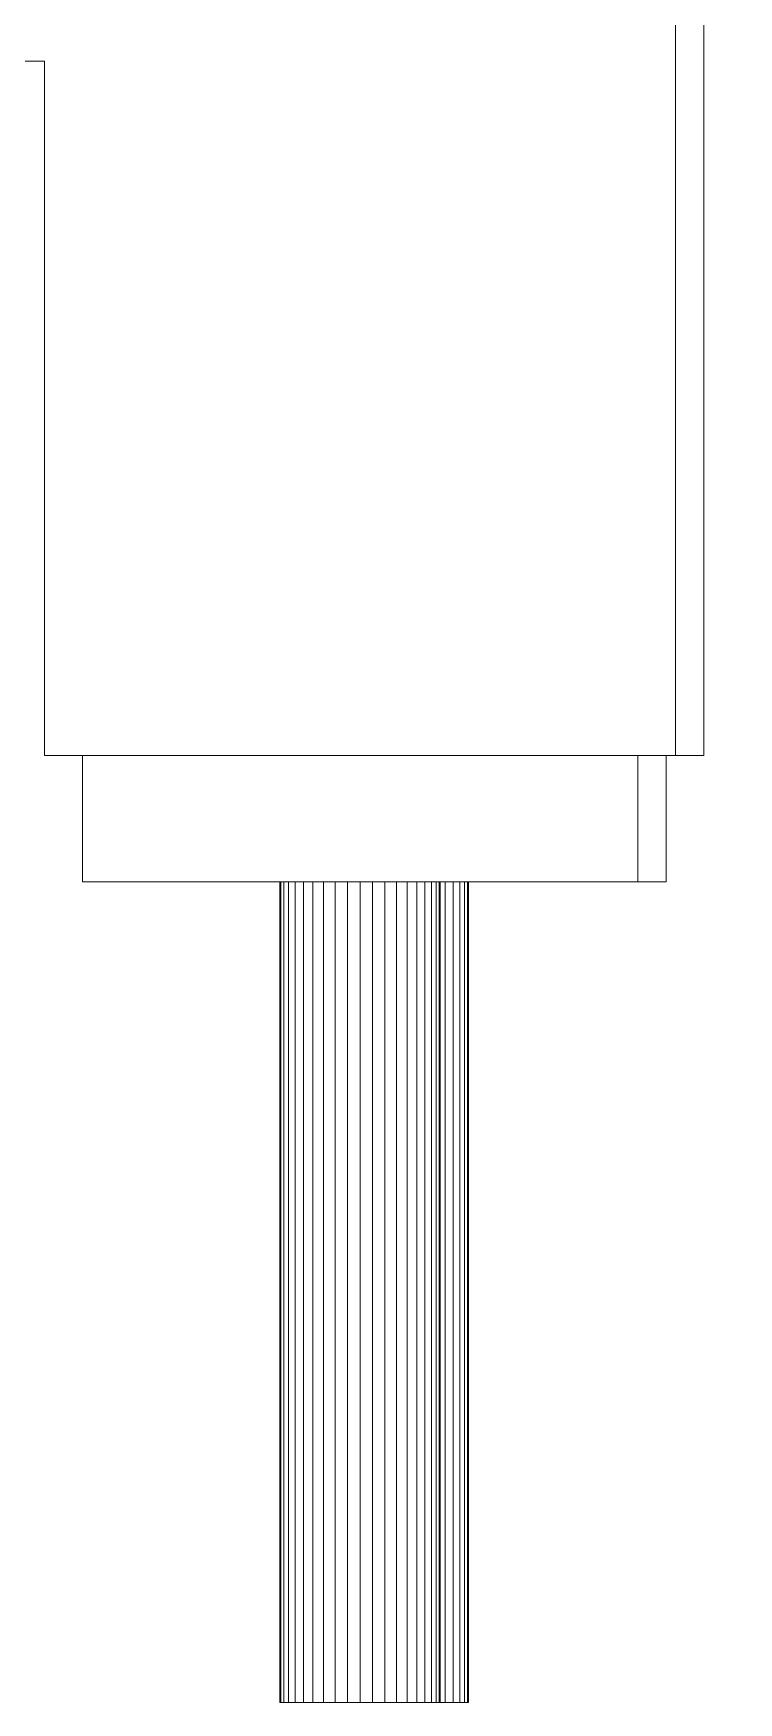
# Model space of a CAD drawing. Header units: centimetres. Extents: x -13467 to 3766, y -437 to 1921.
# Drawn here: x -7432.21 to -7426.62, y 95.13 to 108.35 of the extents above; entities that cross this region are included whole.
import ezdxf

# ---------------------------------------------------------------- set-up
doc = ezdxf.new("R2010")
doc.units = ezdxf.units.CM
doc.layers.add('G-IMPT', color=7, linetype='Continuous', lineweight=9)
doc.layers.add('M-EQPM', color=7, linetype='Continuous', lineweight=9)

# ---------------------------------------------------------------- blocks, each defined once
blk = doc.blocks.new('EQ-02-004 - EQ-02-004_dwg_Agrupar_435-1526215-Sección 1-1')
at = {"layer": 'G-IMPT'}
for p, q in [((-7426.894, 171.629), (-7426.894, 102.629)), ((-7426.894, 102.629), (-7426.894, 171.629)), ((-7427.194, 102.629), (-7427.194, 101.629)), ((-7427.194, 101.629), (-7427.194, 102.629)), ((-7427.119, 102.629), (-7426.894, 102.629)), ((-7426.894, 102.629), (-7427.119, 102.629)), ((-7428.945, 95.129), (-7428.945, 101.629)), ((-7428.881, 95.129), (-7428.881, 101.629)), ((-7428.829, 95.129), (-7428.829, 101.629)), ((-7428.79, 95.129), (-7428.79, 101.629)), ((-7428.767, 95.129), (-7428.767, 101.629)), ((-7428.759, 95.129), (-7428.759, 101.629)), ((-7428.759, 95.129), (-7428.759, 101.629)), ((-7427.419, 101.629), (-7427.194, 101.629)), ((-7427.194, 101.629), (-7427.419, 101.629)), ((-7429.021, 95.129), (-7428.945, 95.129)), ((-7428.945, 95.129), (-7428.881, 95.129)), ((-7428.881, 95.129), (-7428.829, 95.129)), ((-7428.829, 95.129), (-7428.79, 95.129)), ((-7428.79, 95.129), (-7428.767, 95.129)), ((-7428.767, 95.129), (-7428.79, 95.129)), ((-7428.767, 95.129), (-7428.759, 95.129)), ((-7428.759, 95.129), (-7428.767, 95.129)), ((-7428.767, 95.129), (-7428.759, 95.129)), ((-7428.759, 95.129), (-7428.767, 95.129))]:
    blk.add_line(p, q, dxfattribs=at)
at = {"layer": 'G-IMPT', "flags": 128}
for points in [[(-7427.119, 102.629), (-7426.894, 102.629), (-7426.894, 171.629)], [(-7427.419, 101.629), (-7427.194, 101.629), (-7427.194, 102.629)], [(-7429.021, 95.129), (-7428.945, 95.129), (-7428.945, 101.629)], [(-7428.881, 101.629), (-7428.881, 95.129), (-7428.945, 95.129), (-7428.945, 101.629)], [(-7428.881, 101.629), (-7428.881, 95.129), (-7428.829, 95.129), (-7428.829, 101.629)], [(-7428.79, 101.629), (-7428.79, 95.129), (-7428.829, 95.129), (-7428.829, 101.629)], [(-7428.767, 101.629), (-7428.767, 95.129), (-7428.79, 95.129), (-7428.79, 101.629)], [(-7428.767, 95.129), (-7428.759, 95.129), (-7428.759, 101.629)], [(-7428.767, 101.629), (-7428.767, 95.129), (-7428.759, 95.129), (-7428.759, 101.629)], [(-7428.759, 101.629), (-7428.759, 95.129), (-7428.767, 95.129)], [(-7428.759, 101.629), (-7428.759, 95.129), (-7428.767, 95.129)], [(-7429.021, 95.129), (-7428.945, 95.129), (-7428.881, 95.129), (-7428.829, 95.129), (-7428.79, 95.129), (-7428.767, 95.129), (-7428.759, 95.129), (-7428.767, 95.129)], [(-7428.767, 95.129), (-7428.759, 95.129), (-7428.767, 95.129)]]:
    blk.add_lwpolyline(points, dxfattribs=at)
blk = doc.blocks.new('EQ-02-004 - EQ-02-004_dwg_Agrupar_892-1526218-Sección 1-1')
at = {"layer": 'G-IMPT'}
for p, q in [((-7427.119, 171.629), (-7427.119, 102.629)), ((-7427.119, 102.629), (-7427.119, 171.629)), ((-8388.094, 108.129), (-7432.119, 108.129)), ((-7432.119, 108.129), (-8388.094, 108.129)), ((-7432.119, 108.129), (-7432.119, 102.629)), ((-7432.119, 102.629), (-7427.119, 102.629)), ((-7431.819, 101.629), (-7431.819, 102.629)), ((-7431.819, 101.629), (-7431.819, 102.629)), ((-7427.419, 102.629), (-7427.419, 101.629)), ((-7427.419, 102.629), (-7427.419, 101.629)), ((-7427.419, 102.629), (-7427.419, 101.629)), ((-7427.419, 101.629), (-7431.819, 101.629)), ((-7430.254, 95.129), (-7430.254, 101.629)), ((-7430.254, 95.129), (-7430.254, 101.629)), ((-7430.247, 95.129), (-7430.247, 101.629)), ((-7430.223, 95.129), (-7430.223, 101.629)), ((-7430.185, 95.129), (-7430.185, 101.629)), ((-7430.133, 95.129), (-7430.133, 101.629)), ((-7430.068, 95.129), (-7430.068, 101.629)), ((-7429.993, 101.629), (-7429.993, 95.129)), ((-7429.908, 101.629), (-7429.908, 95.129)), ((-7429.816, 101.629), (-7429.816, 95.129)), ((-7429.719, 101.629), (-7429.719, 95.129)), ((-7429.619, 101.629), (-7429.619, 95.129)), ((-7429.619, 95.129), (-7429.619, 101.629)), ((-7429.52, 95.129), (-7429.52, 101.629)), ((-7429.423, 101.629), (-7429.423, 95.129)), ((-7429.331, 95.129), (-7429.331, 101.629)), ((-7429.246, 101.629), (-7429.246, 95.129)), ((-7429.17, 101.629), (-7429.17, 95.129)), ((-7429.106, 95.129), (-7429.106, 101.629)), ((-7429.054, 95.129), (-7429.054, 101.629)), ((-7429.015, 95.129), (-7429.015, 101.629)), ((-7428.992, 95.129), (-7428.992, 101.629)), ((-7428.984, 95.129), (-7428.984, 101.629)), ((-7428.984, 95.129), (-7428.984, 101.629)), ((-7430.247, 95.129), (-7430.254, 95.129)), ((-7430.254, 95.129), (-7430.247, 95.129)), ((-7430.247, 95.129), (-7430.254, 95.129)), ((-7430.254, 95.129), (-7430.247, 95.129)), ((-7430.223, 95.129), (-7430.247, 95.129)), ((-7430.247, 95.129), (-7430.223, 95.129)), ((-7430.223, 95.129), (-7430.185, 95.129)), ((-7430.185, 95.129), (-7430.133, 95.129)), ((-7430.133, 95.129), (-7430.068, 95.129)), ((-7430.068, 95.129), (-7429.993, 95.129)), ((-7429.993, 95.129), (-7429.908, 95.129)), ((-7429.908, 95.129), (-7429.816, 95.129)), ((-7429.816, 95.129), (-7429.719, 95.129)), ((-7429.619, 95.129), (-7429.719, 95.129)), ((-7429.52, 95.129), (-7429.619, 95.129)), ((-7429.52, 95.129), (-7429.423, 95.129)), ((-7429.423, 95.129), (-7429.331, 95.129)), ((-7429.331, 95.129), (-7429.246, 95.129)), ((-7429.246, 95.129), (-7429.17, 95.129)), ((-7429.17, 95.129), (-7429.106, 95.129)), ((-7429.106, 95.129), (-7429.054, 95.129)), ((-7429.054, 95.129), (-7429.015, 95.129)), ((-7429.015, 95.129), (-7428.992, 95.129)), ((-7428.992, 95.129), (-7429.015, 95.129)), ((-7428.992, 95.129), (-7428.984, 95.129)), ((-7428.984, 95.129), (-7428.992, 95.129)), ((-7428.992, 95.129), (-7428.984, 95.129)), ((-7428.984, 95.129), (-7428.992, 95.129))]:
    blk.add_line(p, q, dxfattribs=at)
at = {"layer": 'G-IMPT', "flags": 128}
for points in [[(-8388.094, 108.129), (-7432.119, 108.129), (-7432.119, 102.629), (-7427.119, 102.629), (-7427.119, 171.629), (-7426.619, 171.629), (-7426.619, 181.18), (-7432.119, 181.18)], [(-7427.119, 102.629), (-7432.119, 102.629), (-7432.119, 108.129)], [(-7431.819, 101.629), (-7427.419, 101.629), (-7431.819, 101.629), (-7431.819, 102.629)], [(-7430.254, 101.629), (-7430.254, 95.129), (-7430.247, 95.129)], [(-7430.254, 101.629), (-7430.254, 95.129), (-7430.247, 95.129)], [(-7430.254, 101.629), (-7430.254, 95.129), (-7430.247, 95.129)], [(-7430.254, 101.629), (-7430.254, 95.129), (-7430.247, 95.129), (-7430.247, 101.629)], [(-7430.223, 101.629), (-7430.223, 95.129), (-7430.247, 95.129), (-7430.247, 101.629)], [(-7430.223, 101.629), (-7430.223, 95.129), (-7430.185, 95.129), (-7430.185, 101.629)], [(-7430.185, 101.629), (-7430.185, 95.129), (-7430.133, 95.129), (-7430.133, 101.629)], [(-7430.133, 101.629), (-7430.133, 95.129), (-7430.068, 95.129), (-7430.068, 101.629)], [(-7429.993, 101.629), (-7429.993, 95.129), (-7430.068, 95.129), (-7430.068, 101.629)], [(-7429.993, 101.629), (-7429.993, 95.129), (-7429.908, 95.129), (-7429.908, 101.629)], [(-7429.816, 101.629), (-7429.816, 95.129), (-7429.908, 95.129), (-7429.908, 101.629)], [(-7429.719, 101.629), (-7429.719, 95.129), (-7429.816, 95.129), (-7429.816, 101.629)], [(-7429.719, 101.629), (-7429.719, 95.129), (-7429.619, 95.129)], [(-7429.619, 101.629), (-7429.619, 95.129), (-7429.52, 95.129), (-7429.52, 101.629)], [(-7429.52, 101.629), (-7429.52, 95.129), (-7429.423, 95.129), (-7429.423, 101.629)], [(-7429.331, 101.629), (-7429.331, 95.129), (-7429.423, 95.129), (-7429.423, 101.629)], [(-7429.246, 101.629), (-7429.246, 95.129), (-7429.331, 95.129), (-7429.331, 101.629)], [(-7429.246, 101.629), (-7429.246, 95.129), (-7429.17, 95.129), (-7429.17, 101.629)], [(-7429.106, 101.629), (-7429.106, 95.129), (-7429.17, 95.129), (-7429.17, 101.629)], [(-7429.054, 101.629), (-7429.054, 95.129), (-7429.106, 95.129), (-7429.106, 101.629)], [(-7429.054, 101.629), (-7429.054, 95.129), (-7429.016, 95.129), (-7429.016, 101.629)], [(-7429.016, 101.629), (-7429.016, 95.129), (-7428.992, 95.129), (-7428.992, 101.629)], [(-7428.984, 101.629), (-7428.984, 95.129), (-7428.992, 95.129)], [(-7428.984, 101.629), (-7428.984, 95.129), (-7428.992, 95.129)], [(-7428.992, 95.129), (-7428.984, 95.129), (-7428.984, 101.629)], [(-7428.992, 101.629), (-7428.992, 95.129), (-7428.984, 95.129), (-7428.984, 101.629)], [(-7430.247, 95.129), (-7430.254, 95.129), (-7430.247, 95.129)], [(-7430.068, 95.129), (-7430.133, 95.129), (-7430.185, 95.129), (-7430.223, 95.129), (-7430.247, 95.129), (-7430.254, 95.129), (-7430.247, 95.129)], [(-7429.331, 95.129), (-7429.246, 95.129), (-7429.17, 95.129), (-7429.106, 95.129), (-7429.054, 95.129), (-7429.016, 95.129), (-7428.992, 95.129), (-7428.984, 95.129), (-7428.992, 95.129)], [(-7428.992, 95.129), (-7428.984, 95.129), (-7428.992, 95.129)]]:
    blk.add_lwpolyline(points, dxfattribs=at)
blk = doc.blocks.new('EQ-02-004 - EQ-02-004_dwg-1526208-Sección 1-1')
for name in ['EQ-02-004 - EQ-02-004_dwg_Agrupar_892-1526218-Sección 1-1', 'EQ-02-004 - EQ-02-004_dwg_Agrupar_435-1526215-Sección 1-1']:
    blk.add_blockref(name, (0, 0))
blk = doc.blocks.new('EQ-02-004 - EQ-02-004-1526283-Sección 1-1')
blk.add_blockref('EQ-02-004 - EQ-02-004_dwg-1526208-Sección 1-1', (0, 0))
blk = doc.blocks.new('PQ_RVR_MEP-01_ZZ_ZZ_MO_T_A_rvt-1-Sección 1-1')
at = {"layer": 'M-EQPM', "lineweight": 9}
blk.add_blockref('EQ-02-004 - EQ-02-004-1526283-Sección 1-1', (0, 0), dxfattribs=at)

msp = doc.modelspace()

# ---------------------------------------------------------------- block references
at = {"lineweight": 5}
msp.add_blockref('PQ_RVR_MEP-01_ZZ_ZZ_MO_T_A_rvt-1-Sección 1-1', (0, 0), dxfattribs=at)

doc.saveas('drawing.dxf')
